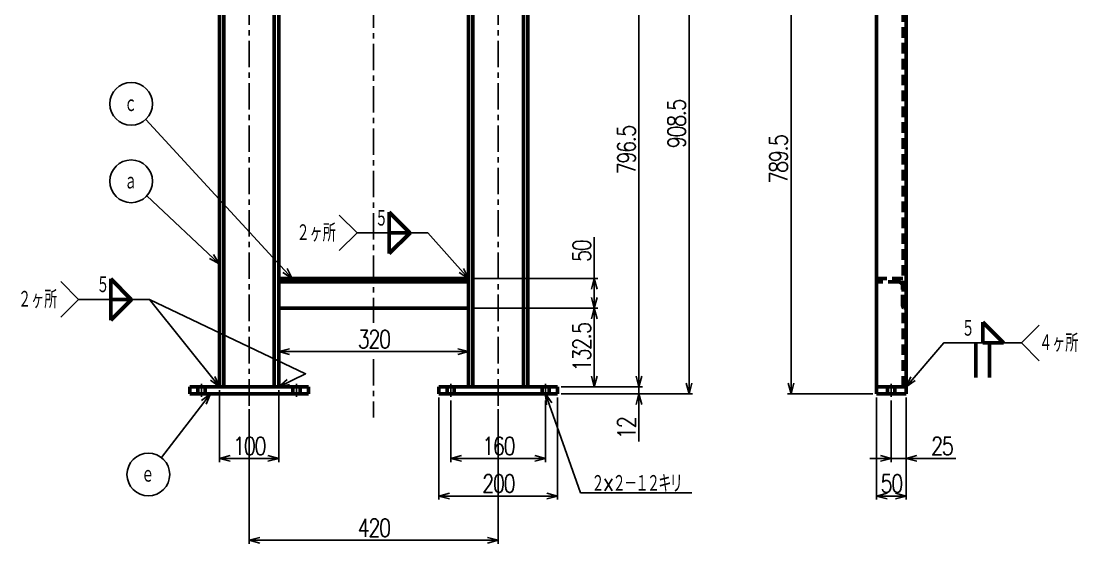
# Model space of a CAD drawing. Header units: millimetres. Extents: x -284 to 3112, y -2398 to 1551.
# Drawn here: x -284 to 1497, y -253 to 628 of the extents above; entities that cross this region are included whole.
import ezdxf

# ---------------------------------------------------------------- set-up
doc = ezdxf.new("R2010")
doc.units = ezdxf.units.MM
doc.header["$LTSCALE"] = 1.40315
doc.linetypes.add('CENTER', pattern=[50.8, 31.75, -6.35, 6.35, -6.35])
doc.linetypes.add('DASHED', pattern=[19.05, 12.7, -6.35])
doc.layers.add('NoLayerName_001', color=7, linetype='Continuous')
doc.styles.get("Standard").update_dxf_attribs({"font": 'txt', "bigfont": 'extfont2'})
doc.dimstyles.get("Standard").update_dxf_attribs({"dimtxt": 2.5, "dimasz": 2.5, "dimexe": 1.25, "dimexo": 0.625, "dimtad": 1, "dimdec": 3, "dimzin": 0, "dimdsep": 46, "dimtxsty": 'Standard', "dimcen": 2.5, "dimadec": 0, "dimazin": 0, "dimtfac": 0.75, "dimtdec": 3, "dimtmove": 0, "dimatfit": 3, "dimfxl": 1, "dimarcsym": 0})

# ---------------------------------------------------------------- blocks, each defined once
blk = doc.blocks.new('_OPEN30')
at = {"color": 0, "linetype": 'ByBlock', "lineweight": -2}
for p, q in [((-1, 0.267949), (0, 0)), ((0, 0), (-1, -0.267949)), ((0, 0), (-1, 0))]:
    blk.add_line(p, q, dxfattribs=at)
blk = doc.blocks.new('*D127')
at = {"layer": 'Defpoints', "color": 0}
for p in [(570, 908.5), (620, 0), (841.8, 0)]:
    blk.add_point(p, dxfattribs=at)
at = {"layer": 'NoLayerName_001', "color": 0, "linetype": 'Continuous', "lineweight": 25}
for p, q in [((576, 908.5), (847.8, 908.5)), ((841.8, 890.5), (841.8, 18)), ((626, 0), (847.8, 0))]:
    blk.add_line(p, q, dxfattribs=at)
at = {"layer": 'NoLayerName_001', "color": 0, "lineweight": 25, "xscale": 18, "yscale": 18, "zscale": 18}
for p, rotation in [((841.8, 908.5), 90), ((841.8, 0), 270)]:
    blk.add_blockref('_OPEN30', p, dxfattribs=dict(at, rotation=rotation))
at = {"layer": 'NoLayerName_001', "color": 2, "lineweight": 50, "insert": (820.8, 454.2), "char_height": 30, "attachment_point": 5, "rotation": 90}
blk.add_mtext('\\W0.8000;\\T0.8750;908.5', dxfattribs=at)
blk = doc.blocks.new('*D128')
at = {"layer": 'Defpoints', "color": 0}
for p in [(570, 808.5), (757.3, 808.5), (620, 12)]:
    blk.add_point(p, dxfattribs=at)
at = {"layer": 'NoLayerName_001', "color": 0, "linetype": 'Continuous', "lineweight": 25}
for p, q in [((576, 808.5), (763.3, 808.5)), ((757.3, 30), (757.3, 790.5)), ((626, 12), (763.3, 12))]:
    blk.add_line(p, q, dxfattribs=at)
at = {"layer": 'NoLayerName_001', "color": 0, "lineweight": 25, "xscale": 18, "yscale": 18, "zscale": 18}
for p, rotation in [((757.3, 808.5), 90), ((757.3, 12), 270)]:
    blk.add_blockref('_OPEN30', p, dxfattribs=dict(at, rotation=rotation))
at = {"layer": 'NoLayerName_001', "color": 2, "lineweight": 50, "insert": (736.3, 410.2), "char_height": 30, "attachment_point": 5, "rotation": 90}
blk.add_mtext('\\W0.8000;\\T0.8750;796.5', dxfattribs=at)
blk = doc.blocks.new('*D129')
at = {"layer": 'Defpoints', "color": 0}
for p in [(470, 194.5), (470, 144.5), (681.9, 144.5)]:
    blk.add_point(p, dxfattribs=at)
at = {"layer": 'NoLayerName_001', "color": 0, "linetype": 'Continuous', "lineweight": 25}
for p, q in [((681.9, 194.5), (681.9, 264)), ((476, 194.5), (687.9, 194.5)), ((681.9, 176.5), (681.9, 162.5)), ((476, 144.5), (687.9, 144.5))]:
    blk.add_line(p, q, dxfattribs=at)
at = {"layer": 'NoLayerName_001', "color": 0, "lineweight": 25, "xscale": 18, "yscale": 18, "zscale": 18}
for p, rotation in [((681.9, 194.5), 90), ((681.9, 144.5), 270)]:
    blk.add_blockref('_OPEN30', p, dxfattribs=dict(at, rotation=rotation))
at = {"layer": 'NoLayerName_001', "color": 2, "lineweight": 50, "insert": (660.9, 240), "char_height": 30, "attachment_point": 5, "rotation": 90}
blk.add_mtext('\\W0.8000;\\T0.8750;50', dxfattribs=at)
blk = doc.blocks.new('*D130')
at = {"layer": 'Defpoints', "color": 0}
for p in [(150, 71.1), (150, 12), (470, 12)]:
    blk.add_point(p, dxfattribs=at)
at = {"layer": 'NoLayerName_001', "color": 0, "linetype": 'Continuous', "lineweight": 25}
blk.add_line((452, 71.1), (168, 71.1), dxfattribs=at)
at = {"layer": 'NoLayerName_001', "color": 0, "lineweight": 25, "xscale": 18, "yscale": 18, "zscale": 18}
for p, rotation in [((150, 71.1), 180), ((470, 71.1), 360)]:
    blk.add_blockref('_OPEN30', p, dxfattribs=dict(at, rotation=rotation))
at = {"layer": 'NoLayerName_001', "color": 2, "lineweight": 50, "insert": (310, 92.1), "char_height": 30, "attachment_point": 5}
blk.add_mtext('\\W0.8000;\\T0.8750;320', dxfattribs=at)
blk = doc.blocks.new('*D131')
at = {"layer": 'Defpoints', "color": 0}
for p in [(470, 144.5), (620, 12), (681.9, 12)]:
    blk.add_point(p, dxfattribs=at)
at = {"layer": 'NoLayerName_001', "color": 0, "linetype": 'Continuous', "lineweight": 25}
for p, q in [((476, 144.5), (687.9, 144.5)), ((681.9, 126.5), (681.9, 30)), ((626, 12), (687.9, 12))]:
    blk.add_line(p, q, dxfattribs=at)
at = {"layer": 'NoLayerName_001', "color": 0, "lineweight": 25, "xscale": 18, "yscale": 18, "zscale": 18}
for p, rotation in [((681.9, 144.5), 90), ((681.9, 12), 270)]:
    blk.add_blockref('_OPEN30', p, dxfattribs=dict(at, rotation=rotation))
at = {"layer": 'NoLayerName_001', "color": 2, "lineweight": 50, "insert": (660.9, 78.2), "char_height": 30, "attachment_point": 5, "rotation": 90}
blk.add_mtext('\\W0.8000;\\T0.8750;132.5', dxfattribs=at)
blk = doc.blocks.new('*D132')
at = {"layer": 'Defpoints', "color": 0}
for p in [(620, 12), (620, 0), (757.3, 12)]:
    blk.add_point(p, dxfattribs=at)
at = {"layer": 'NoLayerName_001', "color": 0, "linetype": 'Continuous', "lineweight": 25}
for p, q in [((757.3, 30), (757.3, 48)), ((626, 12), (763.3, 12)), ((757.3, 0), (757.3, 12)), ((626, 0), (763.3, 0)), ((757.3, 0), (757.3, -80.6)), ((757.3, -18), (757.3, -36))]:
    blk.add_line(p, q, dxfattribs=at)
at = {"layer": 'NoLayerName_001', "color": 0, "lineweight": 25, "xscale": 18, "yscale": 18, "zscale": 18}
for p, rotation in [((757.3, 12), 270), ((757.3, 0), 90)]:
    blk.add_blockref('_OPEN30', p, dxfattribs=dict(at, rotation=rotation))
at = {"layer": 'NoLayerName_001', "color": 2, "lineweight": 50, "insert": (736.3, -58.3), "char_height": 30, "attachment_point": 5, "rotation": 90}
blk.add_mtext('\\W0.8000;\\T0.8750;12', dxfattribs=at)
blk = doc.blocks.new('*D133')
at = {"layer": 'Defpoints', "color": 0}
for p in [(440, -5), (600, -5), (440, -108.9)]:
    blk.add_point(p, dxfattribs=at)
at = {"layer": 'NoLayerName_001', "color": 0, "linetype": 'Continuous', "lineweight": 25}
for p, q in [((440, -11), (440, -114.9)), ((600, -11), (600, -114.9)), ((582, -108.9), (458, -108.9))]:
    blk.add_line(p, q, dxfattribs=at)
at = {"layer": 'NoLayerName_001', "color": 0, "lineweight": 25, "xscale": 18, "yscale": 18, "zscale": 18}
for p, rotation in [((440, -108.9), 180), ((600, -108.9), 360)]:
    blk.add_blockref('_OPEN30', p, dxfattribs=dict(at, rotation=rotation))
at = {"layer": 'NoLayerName_001', "color": 2, "lineweight": 50, "insert": (520, -87.9), "char_height": 30, "attachment_point": 5}
blk.add_mtext('\\W0.8000;\\T0.8750;160', dxfattribs=at)
blk = doc.blocks.new('*D134')
at = {"layer": 'Defpoints', "color": 0}
for p in [(420, 0), (620, 0), (420, -172.2)]:
    blk.add_point(p, dxfattribs=at)
at = {"layer": 'NoLayerName_001', "color": 0, "linetype": 'Continuous', "lineweight": 25}
for p, q in [((420, -6), (420, -178.2)), ((620, -6), (620, -178.2)), ((602, -172.2), (438, -172.2))]:
    blk.add_line(p, q, dxfattribs=at)
at = {"layer": 'NoLayerName_001', "color": 0, "lineweight": 25, "xscale": 18, "yscale": 18, "zscale": 18}
for p, rotation in [((420, -172.2), 180), ((620, -172.2), 360)]:
    blk.add_blockref('_OPEN30', p, dxfattribs=dict(at, rotation=rotation))
at = {"layer": 'NoLayerName_001', "color": 2, "lineweight": 50, "insert": (520, -151.2), "char_height": 30, "attachment_point": 5}
blk.add_mtext('\\W0.8000;\\T0.8750;200', dxfattribs=at)
blk = doc.blocks.new('*D135')
at = {"layer": 'Defpoints', "color": 0}
for p in [(100, -20), (520, -20), (100, -246.8)]:
    blk.add_point(p, dxfattribs=at)
at = {"layer": 'NoLayerName_001', "color": 0, "linetype": 'Continuous', "lineweight": 25}
for p, q in [((100, -26), (100, -252.8)), ((520, -26), (520, -252.8)), ((502, -246.8), (118, -246.8))]:
    blk.add_line(p, q, dxfattribs=at)
at = {"layer": 'NoLayerName_001', "color": 0, "lineweight": 25, "xscale": 18, "yscale": 18, "zscale": 18}
for p, rotation in [((100, -246.8), 180), ((520, -246.8), 360)]:
    blk.add_blockref('_OPEN30', p, dxfattribs=dict(at, rotation=rotation))
at = {"layer": 'NoLayerName_001', "color": 2, "lineweight": 50, "insert": (310, -225.8), "char_height": 30, "attachment_point": 5}
blk.add_mtext('\\W0.8000;\\T0.8750;420', dxfattribs=at)
blk = doc.blocks.new('*D136')
at = {"layer": 'Defpoints', "color": 0}
for p in [(50, 12), (150, 12), (50, -108.9)]:
    blk.add_point(p, dxfattribs=at)
at = {"layer": 'NoLayerName_001', "color": 0, "linetype": 'Continuous', "lineweight": 25}
for p, q in [((50, 6), (50, -114.9)), ((150, 6), (150, -114.9)), ((132, -108.9), (68, -108.9))]:
    blk.add_line(p, q, dxfattribs=at)
at = {"layer": 'NoLayerName_001', "color": 0, "lineweight": 25, "xscale": 18, "yscale": 18, "zscale": 18}
for p, rotation in [((50, -108.9), 180), ((150, -108.9), 360)]:
    blk.add_blockref('_OPEN30', p, dxfattribs=dict(at, rotation=rotation))
at = {"layer": 'NoLayerName_001', "color": 2, "lineweight": 50, "insert": (100, -87.9), "char_height": 30, "attachment_point": 5}
blk.add_mtext('\\W0.8000;\\T0.8750;100', dxfattribs=at)
blk = doc.blocks.new('JZB_0012')
at = {"layer": 'NoLayerName_001', "color": 7, "linetype": 'Continuous', "lineweight": 50}
for p, q in [((0, 0), (0, 12)), ((0, 12), (200, 12)), ((0, 0), (200, 0)), ((200, 0), (200, 12))]:
    blk.add_line(p, q, dxfattribs=at)
blk = doc.blocks.new('JZB_0013')
at = {"layer": 'NoLayerName_001', "color": 7, "linetype": 'Continuous', "lineweight": 50}
for p, q in [((0, 0), (0, 12)), ((0, 12), (200, 12)), ((0, 0), (200, 0)), ((200, 0), (200, 12))]:
    blk.add_line(p, q, dxfattribs=at)
blk = doc.blocks.new('JZB_0015')
at = {"layer": 'NoLayerName_001', "color": 7, "linetype": 'Continuous', "lineweight": 50}
for p, q in [((0, 796.5), (0, 0)), ((7.5, 0), (7.5, 796.5)), ((92.5, 0), (92.5, 796.5)), ((100, 0), (100, 796.5))]:
    blk.add_line(p, q, dxfattribs=at)
blk = doc.blocks.new('JZB_0016')
at = {"layer": 'NoLayerName_001', "color": 7, "linetype": 'Continuous', "lineweight": 50}
for p, q in [((0, 0), (0, 796.5)), ((7.5, 0), (7.5, 796.5)), ((92.5, 0), (92.5, 796.5)), ((100, 796.5), (100, 0))]:
    blk.add_line(p, q, dxfattribs=at)
blk = doc.blocks.new('JZB_0018')
at = {"layer": 'NoLayerName_001', "color": 4, "linetype": 'CENTER', "lineweight": 25}
blk.add_line((6, 22), (6, 0), dxfattribs=at)
at = {"layer": 'NoLayerName_001', "color": 3, "linetype": 'DASHED', "lineweight": 50}
for p, q in [((0, 17), (0, 5)), ((12, 5), (12, 17))]:
    blk.add_line(p, q, dxfattribs=at)
blk = doc.blocks.new('JZB_0019')
at = {"layer": 'NoLayerName_001', "color": 4, "linetype": 'CENTER', "lineweight": 25}
blk.add_line((6, 22), (6, 0), dxfattribs=at)
at = {"layer": 'NoLayerName_001', "color": 3, "linetype": 'DASHED', "lineweight": 50}
for p, q in [((0, 17), (0, 5)), ((12, 5), (12, 17))]:
    blk.add_line(p, q, dxfattribs=at)
blk = doc.blocks.new('JZB_0020')
at = {"layer": 'NoLayerName_001', "color": 4, "linetype": 'CENTER', "lineweight": 25}
blk.add_line((6, 22), (6, 0), dxfattribs=at)
at = {"layer": 'NoLayerName_001', "color": 3, "linetype": 'DASHED', "lineweight": 50}
for p, q in [((0, 17), (0, 5)), ((12, 5), (12, 17))]:
    blk.add_line(p, q, dxfattribs=at)
blk = doc.blocks.new('JZB_0021')
at = {"layer": 'NoLayerName_001', "color": 4, "linetype": 'CENTER', "lineweight": 25}
blk.add_line((6, 22), (6, 0), dxfattribs=at)
at = {"layer": 'NoLayerName_001', "color": 3, "linetype": 'DASHED', "lineweight": 50}
for p, q in [((0, 17), (0, 5)), ((12, 5), (12, 17))]:
    blk.add_line(p, q, dxfattribs=at)
blk = doc.blocks.new('JZB_0031')
at = {"layer": 'NoLayerName_001', "color": 7, "linetype": 'Continuous', "lineweight": 50}
for p, q in [((320, 50), (0, 50)), ((0, 50), (0, 0)), ((320, 44), (0, 44)), ((145, 44), (145, 50)), ((175, 44), (175, 50)), ((320, 50), (320, 0)), ((0, 0), (320, 0))]:
    blk.add_line(p, q, dxfattribs=at)
blk = doc.blocks.new('DIM_0002')
at = {"color": 3, "linetype": 'Continuous', "lineweight": 25}
for points in [[(140.5, 171.9), (58, 64.5)], [(125.7, 160.5), (140.5, 171.9), (133.4, 154.6)]]:
    blk.add_lwpolyline(points, dxfattribs=at)
blk.add_circle((36, 36), 36, dxfattribs=at)
at = {"color": 2, "linetype": 'Continuous', "lineweight": 50, "width": 0.666667}
blk.add_text('ｅ', height=30, dxfattribs=at).set_placement((24, 21))
blk = doc.blocks.new('DIM_0004')
at = {"color": 2, "linetype": 'Continuous', "lineweight": 50}
for p, q in [((156, 111.6), (156, 76.8)), ((190.8, 76.8), (156, 111.6)), ((156, 76.8), (190.8, 76.8)), ((156, 76.8), (156, 41.9)), ((191.2, 76.8), (156, 76.8)), ((156, 41.9), (191.2, 76.8))]:
    blk.add_line(p, q, dxfattribs=at)
at = {"color": 3, "linetype": 'Continuous', "lineweight": 25}
for points in [[(72, 106.8), (102, 76.8), (72, 46.8)], [(289.8, 0), (221.2, 76.8), (102, 76.8)], [(281.4, 16.6), (289.8, 0), (274.2, 10.2)]]:
    blk.add_lwpolyline(points, dxfattribs=at)
at = {"color": 2, "linetype": 'Continuous', "lineweight": 50, "width": 0.666667}
for s, p in [('５', (132, 86.1)), ('２ヶ所', (0, 61.8))]:
    blk.add_text(s, height=30, dxfattribs=at).set_placement(p)
blk = doc.blocks.new('DIM_0005')
at = {"color": 2, "linetype": 'Continuous', "lineweight": 50}
for p, q in [((156, 182), (156, 147.1)), ((190.8, 147.1), (156, 182)), ((156, 147.1), (190.8, 147.1)), ((156, 147.1), (156, 112.2)), ((191.2, 147.1), (156, 147.1)), ((156, 112.2), (191.2, 147.1))]:
    blk.add_line(p, q, dxfattribs=at)
at = {"color": 3, "linetype": 'Continuous', "lineweight": 25}
for points in [[(72, 177.1), (102, 147.1), (72, 117.1)], [(339.2, 0), (221.2, 147.1), (102, 147.1)], [(439.2, 0), (484.6, 21.9), (221.2, 147.1)], [(331.7, 17.1), (339.2, 0), (324.2, 11)], [(457.5, 3.5), (439.2, 0), (453.3, 12.2)]]:
    blk.add_lwpolyline(points, dxfattribs=at)
at = {"color": 2, "linetype": 'Continuous', "lineweight": 50, "width": 0.666667}
for s, p in [('５', (132, 156.5)), ('２ヶ所', (0, 132.1))]:
    blk.add_text(s, height=30, dxfattribs=at).set_placement(p)
blk = doc.blocks.new('DIM_0006')
at = {"color": 3, "linetype": 'Continuous', "lineweight": 25}
for points in [[(307.4, 0), (60.4, 267.7)], [(298.7, 16.5), (307.4, 0), (291.7, 10)]]:
    blk.add_lwpolyline(points, dxfattribs=at)
blk.add_circle((36, 294.1), 36, dxfattribs=at)
at = {"color": 2, "linetype": 'Continuous', "lineweight": 50, "width": 0.666667}
blk.add_text('ｃ', height=30, dxfattribs=at).set_placement((24, 279.1))
blk = doc.blocks.new('DIM_0009')
at = {"color": 3, "linetype": 'Continuous', "lineweight": 25}
for points in [[(184.5, 0), (62.3, 114.3)], [(174.7, 15.8), (184.5, 0), (168.1, 8.8)]]:
    blk.add_lwpolyline(points, dxfattribs=at)
blk.add_circle((36, 138.9), 36, dxfattribs=at)
at = {"color": 2, "linetype": 'Continuous', "lineweight": 50, "width": 0.666667}
blk.add_text('ａ', height=30, dxfattribs=at).set_placement((24, 123.9))
blk = doc.blocks.new('*D143')
at = {"layer": 'Defpoints', "color": 0}
for p in [(1157.5, 0), (1207.5, 0), (1207.5, -172.2)]:
    blk.add_point(p, dxfattribs=at)
at = {"layer": 'NoLayerName_001', "color": 0, "linetype": 'Continuous', "lineweight": 25}
for p, q in [((1157.5, -6), (1157.5, -178.2)), ((1207.5, -6), (1207.5, -178.2)), ((1175.5, -172.2), (1189.5, -172.2))]:
    blk.add_line(p, q, dxfattribs=at)
at = {"layer": 'NoLayerName_001', "color": 0, "lineweight": 25, "xscale": 18, "yscale": 18, "zscale": 18, "rotation": 180}
blk.add_blockref('_OPEN30', (1157.5, -172.2), dxfattribs=at)
at = {"layer": 'NoLayerName_001', "color": 0, "lineweight": 25, "xscale": 18, "yscale": 18, "zscale": 18}
blk.add_blockref('_OPEN30', (1207.5, -172.2), dxfattribs=at)
at = {"layer": 'NoLayerName_001', "color": 2, "lineweight": 50, "insert": (1182.5, -151.2), "char_height": 30, "attachment_point": 5}
blk.add_mtext('\\W0.8000;\\T0.8750;50', dxfattribs=at)
blk = doc.blocks.new('*D144')
at = {"layer": 'Defpoints', "color": 0}
for p in [(1207.5, 0), (1182.5, -5), (1182.5, -108.9)]:
    blk.add_point(p, dxfattribs=at)
at = {"layer": 'NoLayerName_001', "color": 0, "linetype": 'Continuous', "lineweight": 25}
for p, q in [((1182.5, -11), (1182.5, -114.9)), ((1207.5, -6), (1207.5, -114.9)), ((1164.5, -108.9), (1146.5, -108.9)), ((1207.5, -108.9), (1182.5, -108.9)), ((1207.5, -108.9), (1291.5, -108.9)), ((1225.5, -108.9), (1243.5, -108.9))]:
    blk.add_line(p, q, dxfattribs=at)
at = {"layer": 'NoLayerName_001', "color": 0, "lineweight": 25, "xscale": 18, "yscale": 18, "zscale": 18}
blk.add_blockref('_OPEN30', (1182.5, -108.9), dxfattribs=at)
at = {"layer": 'NoLayerName_001', "color": 0, "lineweight": 25, "xscale": 18, "yscale": 18, "zscale": 18, "rotation": 180}
blk.add_blockref('_OPEN30', (1207.5, -108.9), dxfattribs=at)
at = {"layer": 'NoLayerName_001', "color": 2, "lineweight": 50, "insert": (1267.5, -87.9), "char_height": 30, "attachment_point": 5}
blk.add_mtext('\\W0.8000;\\T0.8750;25', dxfattribs=at)
blk = doc.blocks.new('*D146')
at = {"layer": 'Defpoints', "color": 0}
for p in [(1013.6, 789.5), (1117.5, 789.5), (1157.5, 0)]:
    blk.add_point(p, dxfattribs=at)
at = {"layer": 'NoLayerName_001', "color": 0, "linetype": 'Continuous', "lineweight": 25}
for p, q in [((1111.5, 789.5), (1007.6, 789.5)), ((1013.6, 18), (1013.6, 771.5)), ((1151.5, 0), (1007.6, 0))]:
    blk.add_line(p, q, dxfattribs=at)
at = {"layer": 'NoLayerName_001', "color": 0, "lineweight": 25, "xscale": 18, "yscale": 18, "zscale": 18}
for p, rotation in [((1013.6, 789.5), 90), ((1013.6, 0), 270)]:
    blk.add_blockref('_OPEN30', p, dxfattribs=dict(at, rotation=rotation))
at = {"layer": 'NoLayerName_001', "color": 2, "lineweight": 50, "insert": (992.6, 394.7), "char_height": 30, "attachment_point": 5, "rotation": 90}
blk.add_mtext('\\W0.8000;\\T0.8750;789.5', dxfattribs=at)
blk = doc.blocks.new('JZB_0055')
at = {"layer": 'NoLayerName_001', "color": 7, "linetype": 'Continuous', "lineweight": 50}
for p, q in [((0, 0), (0, 12)), ((50, 12), (0, 12)), ((0, 0), (50, 0)), ((50, 0), (50, 12))]:
    blk.add_line(p, q, dxfattribs=at)
blk = doc.blocks.new('JZB_0056')
at = {"layer": 'NoLayerName_001', "color": 3, "linetype": 'DASHED', "lineweight": 50}
for p, q in [((0, 50), (50, 50)), ((37.5, 44), (4.5, 44)), ((44, 4.5), (44, 37.5)), ((50, 0), (48.5, 0))]:
    blk.add_line(p, q, dxfattribs=at)
for centre, radius, start, end in [((4.5, 48.5), 4.5, 180, 270), ((37.5, 37.5), 6.5, 0, 90), ((48.5, 4.5), 4.5, 180, 270)]:
    blk.add_arc(centre, radius, start, end, dxfattribs=at)
blk = doc.blocks.new('JZB_0058')
at = {"layer": 'NoLayerName_001', "color": 7, "linetype": 'Continuous', "lineweight": 50}
for p, q in [((0, 0), (0, 796.5)), ((50, 796.5), (0, 796.5)), ((50, 0), (50, 796.5))]:
    blk.add_line(p, q, dxfattribs=at)
at = {"layer": 'NoLayerName_001', "color": 3, "linetype": 'DASHED', "lineweight": 50}
blk.add_line((45, 0), (45, 796.5), dxfattribs=at)
blk = doc.blocks.new('JZB_0060')
at = {"layer": 'NoLayerName_001', "color": 4, "linetype": 'CENTER', "lineweight": 25}
blk.add_line((6, 22), (6, 0), dxfattribs=at)
at = {"layer": 'NoLayerName_001', "color": 3, "linetype": 'DASHED', "lineweight": 50}
for p, q in [((0, 17), (0, 5)), ((12, 5), (12, 17))]:
    blk.add_line(p, q, dxfattribs=at)
blk = doc.blocks.new('JZB_0061')
at = {"layer": 'NoLayerName_001', "color": 4, "linetype": 'CENTER', "lineweight": 25}
blk.add_line((0, 22), (0, 0), dxfattribs=at)
blk = doc.blocks.new('JZB_0062')
at = {"layer": 'NoLayerName_001', "color": 4, "linetype": 'CENTER', "lineweight": 25}
blk.add_line((0, 22), (0, 0), dxfattribs=at)
blk = doc.blocks.new('JZB_0063')
at = {"layer": 'NoLayerName_001', "color": 4, "linetype": 'CENTER', "lineweight": 25}
blk.add_line((0, 22), (0, 0), dxfattribs=at)
blk = doc.blocks.new('DIM_0014')
at = {"color": 2, "linetype": 'Continuous', "lineweight": 50}
for p, q in [((129.2, 108.6), (129.2, 73.7)), ((164, 73.7), (129.2, 108.6)), ((117.7, 73.7), (117.7, 15.6)), ((129.2, 73.7), (164, 73.7)), ((140.8, 15.6), (140.8, 73.7))]:
    blk.add_line(p, q, dxfattribs=at)
at = {"color": 3, "linetype": 'Continuous', "lineweight": 25}
for points in [[(224.4, 103.7), (194.4, 73.7), (224.4, 43.7)], [(0, 0), (63.7, 73.7), (194.4, 73.7)], [(15.4, 10.5), (0, 0), (8.1, 16.8)]]:
    blk.add_lwpolyline(points, dxfattribs=at)
at = {"color": 2, "linetype": 'Continuous', "lineweight": 50, "width": 0.666667}
for s, p in [('５', (93.7, 83.1)), ('４ヶ所', (224.4, 58.7))]:
    blk.add_text(s, height=30, dxfattribs=at).set_placement(p)

msp = doc.modelspace()

# ---------------------------------------------------------------- linework, layer by layer
at = {"layer": 'NoLayerName_001', "color": 4, "linetype": 'CENTER', "lineweight": 25}
for p, q in [((310, 946.0986), (310, 119.7155)), ((100, -20), (100, 928.5)), ((520, -20), (520, 928.5)), ((310, 58.4648), (310, -40))]:
    msp.add_line(p, q, dxfattribs=at)

# ---------------------------------------------------------------- block references
at = {"layer": 'NoLayerName_001'}
for name, p in [('JZB_0016', (50, 12)), ('JZB_0015', (470, 12)), ('JZB_0058', (1157.4721, 12)), ('JZB_0031', (150, 144.5)), ('JZB_0056', (1157.4721, 144.5)), ('JZB_0013', (0, 0)), ('JZB_0020', (14, -5)), ('JZB_0021', (174, -5)), ('JZB_0012', (420, 0)), ('JZB_0019', (434, -5)), ('JZB_0018', (594, -5)), ('JZB_0055', (1157.4721, 0)), ('JZB_0060', (1176.4721, -5)), ('JZB_0061', (1182.4721, -5)), ('JZB_0062', (1182.4721, -5)), ('JZB_0063', (1182.4721, -5))]:
    msp.add_blockref(name, p, dxfattribs=at)
at = {"layer": 'NoLayerName_001', "color": 3, "linetype": 'Continuous', "lineweight": 25}
for name, p in [('DIM_0006', (-134.5319, 194.5)), ('DIM_0009', (-134.5319, 219.1952)), ('DIM_0004', (180.2159, 194.5)), ('DIM_0005', (-289.1833, 12)), ('DIM_0014', (1207.4721, 12)), ('DIM_0002', (-105.6642, -171.8516))]:
    msp.add_blockref(name, p, dxfattribs=at)

# ---------------------------------------------------------------- texts
at = {"layer": 'NoLayerName_001', "color": 2, "linetype": 'Continuous', "lineweight": 50, "insert": (677.1792, -166.2149), "char_height": 30, "attachment_point": 7, "line_spacing_factor": 0.72}
msp.add_mtext('\\A1;\\W0.6667;\\T0.8750;２×２－１２キリ', dxfattribs=at)

# ---------------------------------------------------------------- dimensions: what is measured, and where the dimension line sits
at = {"layer": 'NoLayerName_001', "color": 3, "linetype": 'Continuous', "lineweight": 50}
for base, p1, p2, angle, override, picture, middle in [((841.8392, 0), (570, 908.5), (620, 0), 270, {"dimtxt": 30, "dimasz": 18, "dimexe": 6, "dimexo": 6, "dimgap": 6, "dimzin": 8, "dimblk": 'OPEN30', "dimclrd": 0, "dimclre": 0, "dimclrt": 2, "dimtp": 0, "dimtm": 0, "dimlwd": 25, "dimlwe": 25}, '*D127', (841.8392, 454.25)), ((757.2806, 808.5), (620, 12), (570, 808.5), 90, {"dimtxt": 30, "dimasz": 18, "dimexe": 6, "dimexo": 6, "dimgap": 6, "dimzin": 8, "dimblk": 'OPEN30', "dimclrd": 0, "dimclre": 0, "dimclrt": 2, "dimtp": 0, "dimtm": 0, "dimlwd": 25, "dimlwe": 25}, '*D128', (757.2806, 410.25)), ((1013.624, 789.5), (1157.4721, 0), (1117.4721, 789.5), 90, {"dimtxt": 30, "dimasz": 18, "dimexe": 6, "dimexo": 6, "dimgap": 6, "dimzin": 8, "dimblk": 'OPEN30', "dimclrd": 0, "dimclre": 0, "dimclrt": 2, "dimtp": 0, "dimtm": 0, "dimlwd": 25, "dimlwe": 25}, '*D146', (1013.624, 394.75)), ((681.9438, 144.5), (470, 194.5), (470, 144.5), 270, {"dimtxt": 30, "dimasz": 18, "dimexe": 6, "dimexo": 6, "dimgap": 6, "dimzin": 8, "dimblk": 'OPEN30', "dimclrd": 0, "dimclre": 0, "dimclrt": 2, "dimtp": 0, "dimtm": 0, "dimlwd": 25, "dimlwe": 25}, '*D129', (681.9438, 239.9954)), ((681.9438, 12), (470, 144.5), (620, 12), 270, {"dimtxt": 30, "dimasz": 18, "dimexe": 6, "dimexo": 6, "dimgap": 6, "dimzin": 8, "dimblk": 'OPEN30', "dimclrd": 0, "dimclre": 0, "dimclrt": 2, "dimtp": 0, "dimtm": 0, "dimlwd": 25, "dimlwe": 25}, '*D131', (681.9438, 78.25)), ((150, 71.1371), (470, 12), (150, 12), 180, {"dimtxt": 30, "dimasz": 18, "dimexe": 6, "dimexo": 6, "dimgap": 6, "dimzin": 8, "dimblk": 'OPEN30', "dimse1": 1, "dimse2": 1, "dimclrd": 0, "dimclre": 0, "dimclrt": 2, "dimtp": 0, "dimtm": 0, "dimlwd": 25, "dimlwe": 25}, '*D130', (310, 71.1371)), ((757.2806, 12), (620, 0), (620, 12), 90, {"dimtxt": 30, "dimasz": 18, "dimexe": 6, "dimexo": 6, "dimgap": 6, "dimzin": 8, "dimblk": 'OPEN30', "dimclrd": 0, "dimclre": 0, "dimclrt": 2, "dimtp": 0, "dimtm": 0, "dimlwd": 25, "dimlwe": 25}, '*D132', (757.2806, -58.2857)), ((50, -108.8637), (150, 12), (50, 12), 180, {"dimtxt": 30, "dimasz": 18, "dimexe": 6, "dimexo": 6, "dimgap": 6, "dimzin": 8, "dimblk": 'OPEN30', "dimclrd": 0, "dimclre": 0, "dimclrt": 2, "dimtp": 0, "dimtm": 0, "dimlwd": 25, "dimlwe": 25}, '*D136', (100, -108.8637)), ((420, -172.2149), (620, 0), (420, 0), 180, {"dimtxt": 30, "dimasz": 18, "dimexe": 6, "dimexo": 6, "dimgap": 6, "dimzin": 8, "dimblk": 'OPEN30', "dimclrd": 0, "dimclre": 0, "dimclrt": 2, "dimtp": 0, "dimtm": 0, "dimlwd": 25, "dimlwe": 25}, '*D134', (520, -172.2149)), ((1182.4721, -108.8637), (1207.4721, 0), (1182.4721, -5), 180, {"dimtxt": 30, "dimasz": 18, "dimexe": 6, "dimexo": 6, "dimgap": 6, "dimzin": 8, "dimblk": 'OPEN30', "dimclrd": 0, "dimclre": 0, "dimclrt": 2, "dimtp": 0, "dimtm": 0, "dimlwd": 25, "dimlwe": 25}, '*D144', (1267.4721, -108.8637)), ((440, -108.8637), (600, -5), (440, -5), 180, {"dimtxt": 30, "dimasz": 18, "dimexe": 6, "dimexo": 6, "dimgap": 6, "dimzin": 8, "dimblk": 'OPEN30', "dimclrd": 0, "dimclre": 0, "dimclrt": 2, "dimtp": 0, "dimtm": 0, "dimlwd": 25, "dimlwe": 25}, '*D133', (520, -108.8637)), ((100, -246.8191), (520, -20), (100, -20), 180, {"dimtxt": 30, "dimasz": 18, "dimexe": 6, "dimexo": 6, "dimgap": 6, "dimzin": 8, "dimblk": 'OPEN30', "dimclrd": 0, "dimclre": 0, "dimclrt": 2, "dimtp": 0, "dimtm": 0, "dimlwd": 25, "dimlwe": 25}, '*D135', (310, -246.8191))]:
    dim = msp.add_linear_dim(base=base, p1=p1, p2=p2, angle=angle, text='\\W0.8000;\\T0.8750;<>', dimstyle='Standard', override=override, dxfattribs=at)
    dim.commit()
    dim.dimension.update_dxf_attribs({"geometry": picture, "text_midpoint": middle, "dimtype": 160})
dim = msp.add_linear_dim(base=(1207.4721, -172.2149), p1=(1157.4721, 0), p2=(1207.4721, 0), text='\\W0.8000;\\T0.8750;<>', dimstyle='Standard', override={"dimtxt": 30, "dimasz": 18, "dimexe": 6, "dimexo": 6, "dimgap": 6, "dimzin": 8, "dimblk": 'OPEN30', "dimclrd": 0, "dimclre": 0, "dimclrt": 2, "dimtp": 0, "dimtm": 0, "dimlwd": 25, "dimlwe": 25}, dxfattribs=at)
dim.commit()
dim.dimension.update_dxf_attribs({"geometry": '*D143', "text_midpoint": (1182.4721, -172.2149), "dimtype": 160})

# ---------------------------------------------------------------- leaders
at = {"layer": 'NoLayerName_001', "color": 3, "linetype": 'Continuous', "lineweight": 25, "annotation_type": 0, "has_hookline": 1, "hookline_direction": 0, "text_width": 169.2821}
msp.add_leader([(600, 0), (658.5542, -166.8399), (676.5542, -166.8399)], dimstyle='Standard', override={"dimtxt": 30, "dimasz": 18, "dimldrblk": 'OPEN30'}, dxfattribs=at)

doc.saveas('drawing.dxf')
